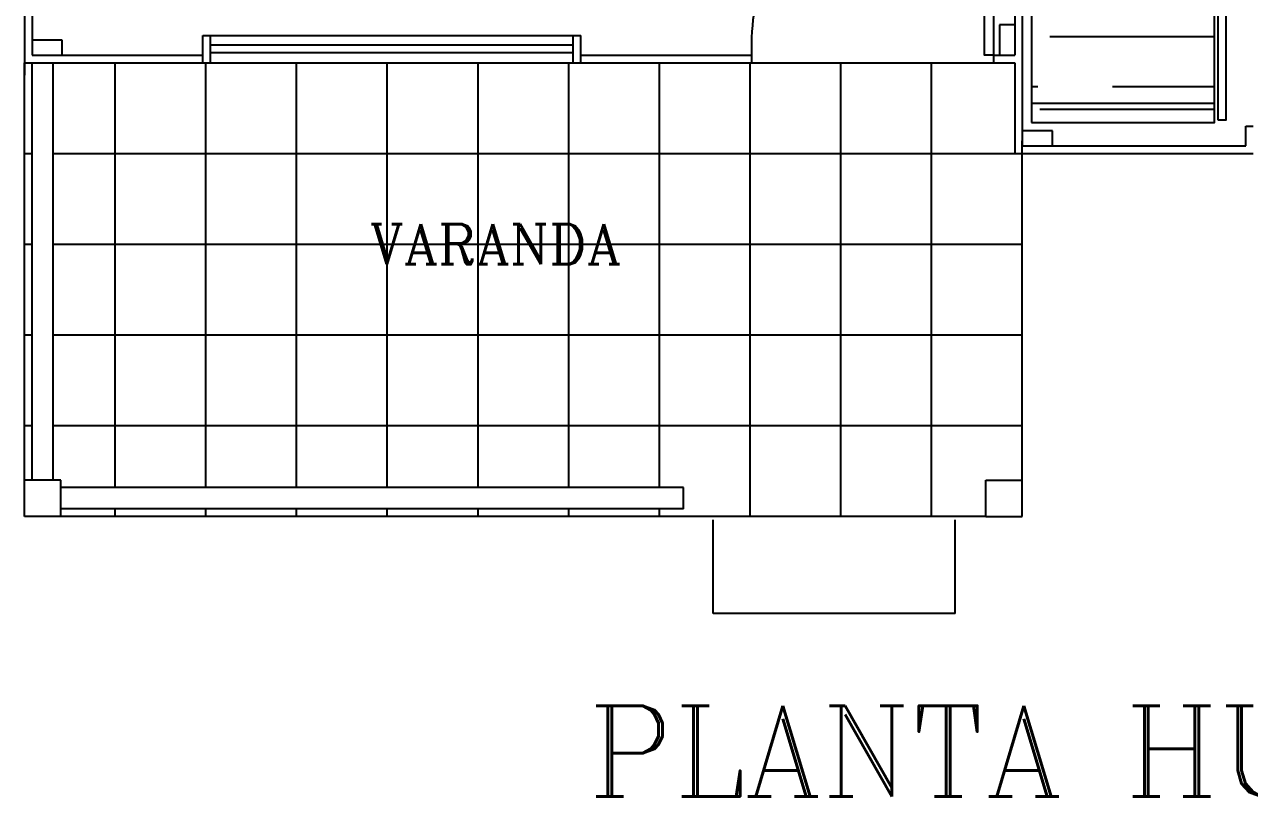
# Model space of a CAD drawing. Extents: x -7 to 226, y -20 to 32.
# Drawn here: x 129.124 to 133.175, y 11.197 to 13.749 of the extents above; entities that cross this region are included whole.
import ezdxf
from ezdxf.enums import TextEntityAlignment as Align

# ---------------------------------------------------------------- set-up
doc = ezdxf.new("R2010")
doc.units = 0
doc.header["$LTSCALE"] = 20
doc.layers.get('0').update_dxf_attribs({"linetype": 'CONTINUOUS'})
for name, color, linetype in [('ARMÁRIOS', 23, 'CONTINUOUS'), ('DIM', 244, 'CONTINUOUS'), ('JANELA', 5, 'CONTINUOUS'), ('PAREDE', 250, 'CONTINUOUS'), ('PISO', 30, 'CONTINUOUS'), ('PORTA', 1, 'CONTINUOUS'), ('TEXTO', 244, 'CONTINUOUS'), ('VISTAL', 30, 'CONTINUOUS'), ('VISTAP', 244, 'CONTINUOUS')]:
    doc.layers.add(name, color=color, linetype=linetype)
doc.styles.add('ROMANC', font='romanc.shx', dxfattribs={"height": 0.08})

# ---------------------------------------------------------------- blocks, each defined once
blk = doc.blocks.new('*X48')
at = {"color": 0, "linetype": 'CONTINUOUS'}
for p, q in [((-9.5044, -46.134), (-9.261, -46.134)), ((-9.162, -46.134), (-8.9544, -46.134)), ((-9.5044, -46.176), (-8.9544, -46.176)), ((-9.5044, -46.2), (-8.9544, -46.2)), ((-9.5044, -46.377), (-9.45, -46.377)), ((-9.03, -46.377), (-8.9544, -46.377)), ((-9.5044, -46.5), (-8.9544, -46.5)), ((-9.5044, -46.533), (-8.961, -46.533)), ((-9.5044, -46.578), (-9.39, -46.578)), ((-9.09, -46.578), (-8.9544, -46.578)), ((-9.5044, -46.779), (-8.9544, -46.779)), ((-9.5044, -46.8), (-8.9544, -46.8)), ((-9.5044, -46.932), (-8.9544, -46.932)), ((-9.39, -46.98), (-8.9544, -46.98)), ((-9.5044, -47.1), (-9.42, -47.1)), ((-9.45, -47.181), (-8.9544, -47.181)), ((-9.5044, -47.331), (-9.486, -47.331)), ((-9.261, -47.331), (-8.9544, -47.331)), ((-9.5044, -47.382), (-8.9544, -47.382)), ((-9.48, -47.4), (-8.9544, -47.4))]:
    blk.add_line(p, q, dxfattribs=at)

msp = doc.modelspace()

# ---------------------------------------------------------------- linework, layer by layer
at = {"layer": 'ARMÁRIOS', "color": 32, "linetype": 'CONTINUOUS'}
for points in [[(132.4549, 13.4249), (133.0599, 13.4249), (133.0599, 14.9109), (132.4549, 14.9109)], [(133.0712, 13.4337), (133.0987, 13.4337), (133.0987, 13.9067), (133.0712, 13.9067)]]:
    msp.add_lwpolyline(points, close=True, dxfattribs=at)
at = {"layer": 'JANELA', "color": 244}
for p, q in [((130.9386, 13.6806), (129.7386, 13.6806)), ((130.9386, 13.6556), (129.7386, 13.6556))]:
    msp.add_line(p, q, dxfattribs=at)
at = {"layer": 'PAREDE'}
for p, q in [((129.1238, 17.7815), (129.1238, 13.5818)), ((129.1488, 16.0231), (129.1488, 13.6481)), ((132.3988, 16.0131), (132.3988, 13.6481)), ((132.4238, 15.9881), (132.4238, 13.3481)), ((129.7136, 13.7131), (129.7386, 13.7131)), ((130.9386, 13.7131), (130.9636, 13.7131)), ((129.1238, 13.6231), (129.7386, 13.6231)), ((129.1488, 13.6481), (129.7136, 13.6481)), ((130.0238, 13.6231), (131.5288, 13.6231)), ((130.9636, 13.6481), (131.5288, 13.6481)), ((131.5288, 13.6481), (131.5288, 13.6231)), ((132.3288, 13.6481), (132.3988, 13.6481)), ((132.3288, 13.6481), (132.3288, 13.6231)), ((132.3288, 13.6231), (132.3988, 13.6231)), ((132.3988, 13.6231), (132.3988, 13.3231)), ((133.1629, 13.4131), (133.1879, 13.4131)), ((132.4238, 13.3481), (133.1629, 13.3481)), ((132.3988, 13.3231), (133.1879, 13.3231))]:
    msp.add_line(p, q, dxfattribs=at)
at = {"layer": 'PAREDE', "color": 250, "linetype": 'CONTINUOUS'}
for p, q in [((132.3488, 13.7481), (132.3488, 13.6481)), ((132.3988, 13.7481), (132.3488, 13.7481)), ((129.2488, 13.6981), (129.1488, 13.6981)), ((129.2488, 13.6481), (129.2488, 13.6981)), ((132.524, 13.3981), (132.424, 13.3981)), ((132.524, 13.3481), (132.524, 13.3981))]:
    msp.add_line(p, q, dxfattribs=at)
at = {"layer": 'PAREDE', "color": 250}
for p, q in [((129.7136, 13.6231), (129.7136, 13.7131)), ((129.7386, 13.6231), (129.7386, 13.7131)), ((130.9386, 13.6231), (130.9386, 13.7131)), ((130.9636, 13.6231), (130.9636, 13.7131)), ((133.1629, 13.3481), (133.1629, 13.4131)), ((129.1238, 12.1231), (129.1238, 12.2431)), ((129.2438, 12.2431), (129.1238, 12.2431)), ((129.2438, 12.1231), (129.2438, 12.2431)), ((132.3038, 12.2431), (132.4238, 12.2431)), ((132.3038, 12.1231), (132.3038, 12.2431)), ((132.4238, 12.1231), (132.4238, 12.2431)), ((131.3038, 12.1481), (131.3038, 12.2181)), ((129.2438, 12.1231), (129.1238, 12.1231)), ((132.3038, 12.1231), (132.4238, 12.1231))]:
    msp.add_line(p, q, dxfattribs=at)
at = {"layer": 'PISO', "color": 30}
for p, q in [((129.4238, 12.2181), (129.4238, 13.6231)), ((129.7238, 12.2181), (129.7238, 13.6231)), ((130.0238, 12.2181), (130.0238, 13.6231)), ((130.3238, 12.2181), (130.3238, 13.6231)), ((130.6238, 12.2181), (130.6238, 13.6231)), ((130.9238, 12.2181), (130.9238, 13.6231)), ((131.2238, 12.2181), (131.2238, 13.6231)), ((131.5238, 12.1231), (131.5238, 13.6231)), ((131.8238, 12.1231), (131.8238, 13.6231)), ((132.1238, 12.1231), (132.1238, 13.6231)), ((129.4238, 12.1231), (129.4238, 12.1481)), ((129.7238, 12.1231), (129.7238, 12.1481)), ((130.0238, 12.1231), (130.0238, 12.1481)), ((130.3238, 12.1231), (130.3238, 12.1481)), ((130.6238, 12.1231), (130.6238, 12.1481)), ((130.9238, 12.1231), (130.9238, 12.1481)), ((131.2238, 12.1231), (131.2238, 12.1481))]:
    msp.add_line(p, q, dxfattribs=at)
at = {"layer": 'PORTA', "color": 30}
msp.add_lwpolyline([(132.3288, 13.6481), (132.2988, 13.6481), (132.2988, 14.4481), (132.3288, 14.4481)], close=True, dxfattribs=at)
msp.add_arc((132.2988, 13.6775), 0.7706, 90, 182.1894, dxfattribs=at)
at = {"layer": 'VISTAL', "linetype": 'CONTINUOUS'}
for p, q in [((131.5288, 13.6231), (132.3288, 13.6231)), ((129.1238, 13.3231), (129.1488, 13.3231)), ((129.2188, 13.3231), (132.3988, 13.3231)), ((129.1238, 13.0231), (129.1488, 13.0231)), ((129.2188, 13.0231), (132.4238, 13.0231)), ((129.1238, 12.7231), (129.1488, 12.7231)), ((129.2188, 12.7231), (132.4238, 12.7231)), ((129.1238, 12.4231), (129.1488, 12.4231)), ((129.2188, 12.4231), (132.4238, 12.4231))]:
    msp.add_line(p, q, dxfattribs=at)
at = {"layer": 'VISTAL', "color": 30}
for p, q in [((131.4014, 11.8014), (131.4014, 12.1114)), ((132.2014, 11.8014), (132.2014, 12.1114)), ((132.2014, 11.8014), (131.4014, 11.8014))]:
    msp.add_line(p, q, dxfattribs=at)
at = {"layer": 'VISTAP'}
for p, q in [((129.7386, 13.7131), (130.9386, 13.7131)), ((129.7386, 13.6231), (130.9238, 13.6231)), ((132.4238, 12.2431), (132.4238, 13.3643))]:
    msp.add_line(p, q, dxfattribs=at)
at = {"layer": 'VISTAP', "color": 244}
for p, q in [((129.1238, 12.2431), (129.1238, 13.6231)), ((129.1488, 12.2431), (129.1488, 13.6231)), ((129.2188, 12.2431), (129.2188, 13.6231)), ((131.3038, 12.2181), (129.2438, 12.2181)), ((131.3038, 12.1481), (129.2438, 12.1481)), ((132.3038, 12.1231), (129.2438, 12.1231))]:
    msp.add_line(p, q, dxfattribs=at)

# ---------------------------------------------------------------- block references
at = {"layer": 'DIM', "color": 32, "linetype": 'CONTINUOUS', "xscale": 1.1, "yscale": 1.1, "zscale": 1.1}
msp.add_blockref('*X48', (142.9098, 65.609), dxfattribs=at)

# ---------------------------------------------------------------- texts
at = {"layer": 'TEXTO', "linetype": 'CONTINUOUS', "style": 'ROMANC'}
msp.add_text('VARANDA', height=0.132, dxfattribs=at).set_placement((130.6811, 13.0227), align=Align.MIDDLE)
at = {"layer": 'TEXTO', "color": 244, "linetype": 'CONTINUOUS', "style": 'ROMANC'}
msp.add_text('PLANTA HUMANIZADA', height=0.3, dxfattribs=at).set_placement((133.22, 11.3468), align=Align.MIDDLE)

doc.saveas('drawing.dxf')
